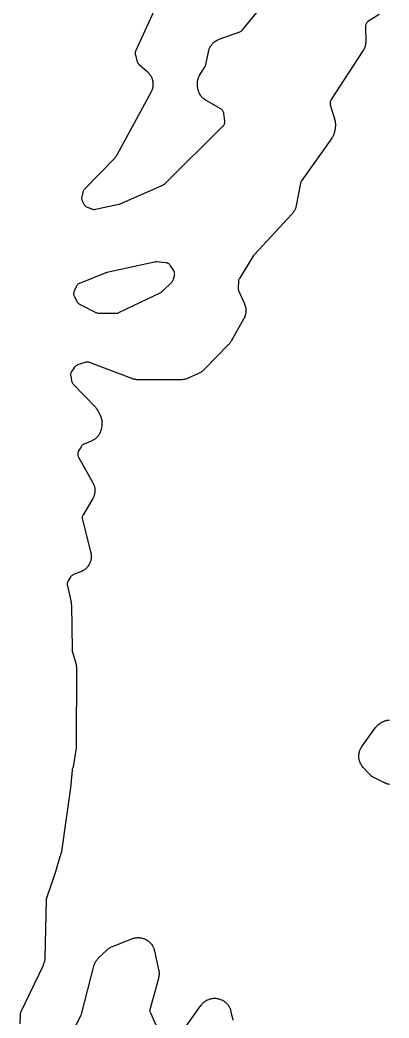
# Model space of a CAD drawing. Header units: millimetres. Extents: x 0 to 194, y 0 to 298.
# Drawn here: x 103.12 to 120.58, y 141.81 to 189.01 of the extents above; entities that cross this region are included whole.
import ezdxf

# ---------------------------------------------------------------- set-up
doc = ezdxf.new("R2010")
doc.units = ezdxf.units.MM
doc.layers.add('CUT', color=7, linetype='CONTINUOUS')

msp = doc.modelspace()

# ---------------------------------------------------------------- linework, layer by layer
at = {"layer": 'CUT'}
for points in [[(109.8934, 190.4082), (108.6029, 187.5583), (108.5924, 187.5319), (108.5845, 187.5047), (108.5792, 187.4769), (108.5765, 187.4487), (108.5765, 187.4203), (108.5792, 187.3921), (108.5845, 187.3643), (108.6551, 187.0715), (108.6637, 187.0424), (108.6751, 187.0144), (108.6894, 186.9876), (108.7062, 186.9624), (108.7256, 186.9391), (108.7471, 186.9178), (109.1448, 186.5633), (109.1606, 186.5486), (109.1913, 186.5185), (109.2205, 186.4869), (109.2413, 186.4622), (109.2674, 186.428), (109.2857, 186.4015), (109.3084, 186.3649), (109.3241, 186.3367), (109.3432, 186.2982), (109.3561, 186.2686), (109.3714, 186.2284), (109.3814, 186.1978), (109.3929, 186.1563), (109.3999, 186.1248), (109.4073, 186.0824), (109.4114, 186.0504), (109.4147, 186.0075), (109.4156, 185.9753), (109.4148, 185.9322), (109.4127, 185.9), (109.4078, 185.8573), (109.4026, 185.8255), (109.3936, 185.7834), (109.3854, 185.7522), (109.3724, 185.7111), (109.3613, 185.6809), (109.3445, 185.6413), (109.3258, 185.6025), (109.316, 185.5834), (107.7248, 182.6499), (107.7148, 182.6324), (107.6941, 182.598), (107.6719, 182.5645), (107.6541, 182.5402), (107.629, 182.5088), (107.6024, 182.4786), (107.5888, 182.4638), (106.1671, 180.9832), (106.1492, 180.9628), (106.1331, 180.9408), (106.1192, 180.9174), (106.1074, 180.8928), (106.0979, 180.8673), (106.0908, 180.8411), (106.0474, 180.6477), (106.0424, 180.619), (106.0402, 180.5898), (106.0409, 180.5606), (106.0444, 180.5316), (106.0507, 180.5031), (106.0598, 180.4753), (106.0715, 180.4486), (106.1442, 180.3024), (106.1595, 180.2751), (106.1777, 180.2496), (106.1984, 180.2261), (106.2214, 180.2049), (106.2465, 180.1862), (106.2734, 180.1703), (106.3018, 180.1572), (106.5216, 180.0696), (106.5495, 180.0601), (106.5782, 180.0533), (106.6074, 180.0494), (106.6369, 180.0484), (106.6663, 180.0502), (106.6954, 180.055), (107.8073, 180.2927), (107.8372, 180.3007), (107.866, 180.3117), (109.9063, 181.2143), (109.9308, 181.2265), (109.9541, 181.2409), (109.9759, 181.2573), (109.9962, 181.2757), (112.7256, 183.9837), (112.7462, 184.0064), (112.7644, 184.031), (112.78, 184.0574), (112.7928, 184.0852), (112.8028, 184.1142), (112.8097, 184.144), (112.8135, 184.1744), (112.8142, 184.2051), (112.8118, 184.2356), (112.7659, 184.5859), (112.7604, 184.6161), (112.7518, 184.6456), (112.7402, 184.6741), (112.7258, 184.7012), (112.7086, 184.7267), (112.689, 184.7503), (112.667, 184.7718), (112.643, 184.791), (112.6171, 184.8075), (111.9364, 185.1956), (111.9172, 185.2072), (111.8794, 185.2313), (111.8428, 185.2573), (111.8165, 185.2782), (111.7827, 185.3077), (111.7585, 185.331), (111.7278, 185.3638), (111.706, 185.3894), (111.6787, 185.425), (111.6597, 185.4527), (111.6361, 185.4909), (111.6198, 185.5203), (111.6002, 185.5606), (111.587, 185.5916), (111.5714, 185.6336), (111.5613, 185.6657), (111.55, 185.7091), (111.5409, 185.7531), (111.5369, 185.7752), (111.5242, 185.8571), (111.5212, 185.8796), (111.5165, 185.9247), (111.5141, 185.97), (111.514, 186.0039), (111.5161, 186.0492), (111.5194, 186.083), (111.5261, 186.1279), (111.5328, 186.1612), (111.5439, 186.2051), (111.554, 186.2376), (111.5695, 186.2802), (111.5827, 186.3115), (111.6024, 186.3523), (111.6242, 186.392), (111.6356, 186.4116), (111.8792, 186.8078), (111.8921, 186.8311), (111.9029, 186.8554), (111.9115, 186.8805), (111.9178, 186.9063), (112.0343, 187.491), (112.0393, 187.5135), (112.0506, 187.5581), (112.0642, 187.6021), (112.076, 187.6346), (112.0941, 187.677), (112.1091, 187.708), (112.1314, 187.7483), (112.1496, 187.7777), (112.1758, 187.8155), (112.1969, 187.8428), (112.2269, 187.8778), (112.2507, 187.9028), (112.2841, 187.9345), (112.3103, 187.957), (112.3468, 187.9851), (112.3751, 188.0048), (112.4143, 188.029), (112.4445, 188.0457), (112.4859, 188.0658), (112.5283, 188.0838), (112.5498, 188.0922), (113.5251, 188.4481), (113.5543, 188.4605), (113.5821, 188.476), (113.608, 188.4943), (113.6319, 188.5153), (113.6534, 188.5387), (114.7885, 189.9109)], [(120.1103, 189.2632), (119.6047, 188.949), (119.5814, 188.933), (119.5598, 188.9149), (119.54, 188.8949), (119.5221, 188.8731), (119.5064, 188.8497), (119.4929, 188.8249), (119.4819, 188.7989), (119.4733, 188.7721), (119.4672, 188.7445), (119.4638, 188.7165), (119.463, 188.6883), (119.4763, 188.0086), (119.4762, 187.9861), (119.4748, 187.9413), (119.4712, 187.8965), (119.4669, 187.8632), (119.4588, 187.819), (119.4512, 187.7863), (119.4388, 187.7432), (119.4279, 187.7114), (119.4112, 187.6697), (119.3972, 187.6391), (119.3765, 187.5993), (119.3539, 187.5605), (119.3421, 187.5415), (117.8372, 185.241), (117.8226, 185.2161), (117.8104, 185.19), (117.8008, 185.1628), (117.7939, 185.1348), (117.7897, 185.1062), (117.7882, 185.0774), (117.7896, 185.0486), (117.7936, 185.02), (117.8005, 184.992), (118.01, 184.2807), (118.0153, 184.2612), (118.025, 184.2219), (118.0329, 184.1822), (118.0375, 184.1523), (118.0418, 184.112), (118.0437, 184.0818), (118.0443, 184.0413), (118.0435, 184.011), (118.0405, 183.9706), (118.0357, 183.9305), (118.0329, 183.9104), (118.0085, 183.7627), (118.0048, 183.7427), (117.9964, 183.7029), (117.9862, 183.6636), (117.9772, 183.6345), (117.9635, 183.5962), (117.9519, 183.568), (117.9348, 183.5312), (117.9208, 183.5042), (117.9004, 183.469), (117.8785, 183.4348), (117.8671, 183.4179), (116.4421, 181.4015), (116.4252, 181.3746), (116.4112, 181.346), (116.4002, 181.3161), (116.3926, 181.2852), (116.1889, 180.2293), (116.1844, 180.2088), (116.1746, 180.1681), (116.1628, 180.1278), (116.1526, 180.0981), (116.1372, 180.0592), (116.1243, 180.0305), (116.1053, 179.9932), (116.0898, 179.9659), (116.0674, 179.9304), (116.0494, 179.9047), (116.0238, 179.8715), (115.9967, 179.8395), (115.9828, 179.8239), (114.211, 177.921), (114.1921, 177.8986), (114.1755, 177.8745), (113.4989, 176.7819), (113.4842, 176.7551), (113.4722, 176.7269), (113.4632, 176.6977), (113.4572, 176.6677), (113.4543, 176.6373), (113.4416, 176.3518), (113.4416, 176.3246), (113.4441, 176.2974), (113.4491, 176.2706), (113.4564, 176.2444), (113.4661, 176.2189), (113.7409, 175.5865), (113.7496, 175.5651), (113.7658, 175.5218), (113.7798, 175.4778), (113.7885, 175.4443), (113.7979, 175.399), (113.8032, 175.3648), (113.8078, 175.3188), (113.8096, 175.2842), (113.8095, 175.2379), (113.8077, 175.2033), (113.8029, 175.1574), (113.7975, 175.1232), (113.788, 175.0779), (113.7792, 175.0444), (113.7651, 175.0004), (113.7528, 174.968), (113.7343, 174.9256), (113.7136, 174.8843), (113.7027, 174.8639), (113.1094, 173.8166), (113.0994, 173.7998), (113.0787, 173.7666), (113.0565, 173.7344), (113.0388, 173.711), (113.0139, 173.6808), (112.9877, 173.6517), (112.9743, 173.6374), (111.8281, 172.4707), (111.8133, 172.4562), (111.7829, 172.4281), (111.7513, 172.4013), (111.7267, 172.3824), (111.6928, 172.3586), (111.6665, 172.342), (111.6306, 172.3215), (111.5937, 172.3027), (111.575, 172.2937), (111.079, 172.0687), (111.0569, 172.0594), (111.0123, 172.042), (110.9669, 172.0269), (110.9323, 172.0175), (110.8855, 172.0074), (110.8501, 172.0017), (110.8025, 171.9966), (110.7547, 171.994), (110.7307, 171.9934), (108.7096, 171.9934), (108.6891, 171.9939), (108.6481, 171.9957), (108.6073, 171.9995), (108.5769, 172.0036), (108.5366, 172.0111), (108.5067, 172.018), (108.4672, 172.0291), (108.4283, 172.0419), (108.409, 172.0488), (106.4081, 172.8122), (106.3801, 172.8214), (106.3513, 172.8277), (106.322, 172.8312), (106.2925, 172.8318), (106.2631, 172.8295), (106.2341, 172.8243), (106.2057, 172.8164), (105.8519, 172.6977), (105.8224, 172.686), (105.7942, 172.6713), (105.7678, 172.6536), (105.7434, 172.6333), (105.7213, 172.6105), (105.7017, 172.5856), (105.573, 172.4021), (105.5571, 172.3769), (105.5438, 172.3503), (105.5333, 172.3225), (105.5255, 172.2938), (105.5206, 172.2644), (105.5186, 172.2347), (105.5196, 172.205), (105.5235, 172.1755), (105.566, 171.945), (105.5726, 171.9168), (105.5819, 171.8893), (105.5938, 171.8629), (105.6082, 171.8378), (105.625, 171.8141), (105.644, 171.7922), (106.6738, 170.713), (106.6891, 170.6962), (106.7186, 170.662), (106.7464, 170.6263), (106.7658, 170.5985), (106.7899, 170.5602), (106.812, 170.5207), (106.8225, 170.5007), (106.9174, 170.3094), (106.927, 170.2887), (106.9452, 170.2468), (106.9612, 170.204), (106.9716, 170.1714), (106.9832, 170.1272), (106.9902, 170.0936), (106.9973, 170.0485), (107.0008, 170.0144), (107.0033, 169.9688), (107.0034, 169.9346), (107.0012, 169.8889), (106.9967, 169.8435), (106.9939, 169.8208), (106.9776, 169.7131), (106.974, 169.6922), (106.9657, 169.6508), (106.9555, 169.6098), (106.9465, 169.5794), (106.9325, 169.5395), (106.9206, 169.5101), (106.9029, 169.4717), (106.8883, 169.4436), (106.8671, 169.407), (106.8499, 169.3804), (106.8253, 169.346), (106.8057, 169.3211), (106.7781, 169.2891), (106.7562, 169.2662), (106.7257, 169.2369), (106.7018, 169.2161), (106.6686, 169.1899), (106.6428, 169.1715), (106.6074, 169.1485), (106.58, 169.1325), (106.5425, 169.1129), (106.5042, 169.0952), (106.4848, 169.0867), (106.1606, 168.9546), (106.1351, 168.9428), (106.1109, 168.9287), (106.0881, 168.9124), (106.0669, 168.894), (106.0475, 168.8738), (106.0301, 168.8518), (106.0149, 168.8283), (105.8997, 168.6315), (105.8865, 168.6063), (105.8758, 168.58), (105.8676, 168.5528), (105.862, 168.5249), (105.8591, 168.4967), (105.8588, 168.4683), (105.8613, 168.4399), (105.8664, 168.412), (105.8742, 168.3847), (105.8845, 168.3582), (105.8972, 168.3328), (106.5618, 167.1526), (106.5719, 167.1335), (106.5913, 167.0949), (106.6088, 167.0553), (106.6204, 167.0251), (106.6341, 166.9841), (106.6428, 166.9529), (106.6524, 166.9108), (106.6581, 166.8789), (106.6636, 166.836), (106.6662, 166.8037), (106.6676, 166.7605), (106.6671, 166.7281), (106.6643, 166.685), (106.6607, 166.6528), (106.6538, 166.6101), (106.6472, 166.5784), (106.6362, 166.5366), (106.6265, 166.5057), (106.6116, 166.4652), (106.599, 166.4353), (106.5802, 166.3964), (106.5596, 166.3584), (106.5489, 166.3396), (106.1081, 165.6116), (106.0939, 165.5853), (106.0824, 165.5578), (106.0737, 165.5292), (106.0679, 165.5), (106.065, 165.4702), (106.0651, 165.4404), (106.0681, 165.4107), (106.0741, 165.3815), (106.4679, 163.8503), (106.4728, 163.829), (106.4816, 163.7864), (106.4883, 163.7433), (106.4918, 163.7109), (106.4943, 163.6674), (106.4946, 163.6347), (106.4929, 163.5912), (106.4901, 163.5587), (106.4842, 163.5155), (106.4782, 163.4834), (106.4681, 163.441), (106.4591, 163.4096), (106.445, 163.3684), (106.4329, 163.3381), (106.4149, 163.2984), (106.4, 163.2694), (106.3782, 163.2316), (106.3605, 163.2042), (106.3352, 163.1687), (106.3149, 163.1431), (106.2863, 163.1103), (106.2637, 163.0867), (106.232, 163.0568), (106.2072, 163.0356), (106.1728, 163.0089), (106.146, 162.9901), (106.1092, 162.9669), (106.0808, 162.9508), (106.0418, 162.9312), (106.002, 162.9136), (105.9819, 162.9052), (105.6619, 162.7814), (105.6368, 162.7703), (105.6128, 162.757), (105.5901, 162.7416), (105.5689, 162.7241), (105.5494, 162.7048), (105.5317, 162.6838), (105.5161, 162.6612), (105.4033, 162.4818), (105.3888, 162.4559), (105.377, 162.4288), (105.3678, 162.4006), (105.3615, 162.3716), (105.358, 162.3422), (105.3575, 162.3126), (105.3599, 162.283), (105.3652, 162.2539), (105.5311, 161.5444), (105.5359, 161.5208), (105.5443, 161.4735), (105.5502, 161.4257), (105.5536, 161.3778), (105.5546, 161.3537), (105.5876, 159.2431), (105.5891, 159.2169), (105.593, 159.1908), (105.5991, 159.1653), (105.7612, 158.5989), (105.7665, 158.5785), (105.7762, 158.5374), (105.784, 158.496), (105.7883, 158.4646), (105.7922, 158.4226), (105.794, 158.3805), (105.7945, 158.3594), (105.7844, 154.7224), (105.7833, 154.6916), (105.7778, 154.6149), (105.7746, 154.5843), (105.6478, 153.682), (105.6336, 153.6619), (105.6197, 153.6374), (105.6081, 153.6116), (105.599, 153.585), (105.5924, 153.5575), (105.5884, 153.5296), (105.5093, 152.6964), (105.0857, 149.6825), (105.0351, 149.5083), (105.0263, 149.4777), (104.9227, 149.1207), (104.8059, 148.7181), (104.3806, 147.4857), (104.372, 147.4561), (104.3666, 147.4257), (104.3642, 147.3949), (104.2999, 144.6451), (104.2987, 144.6212), (104.295, 144.5737), (104.2889, 144.5264), (104.2824, 144.4913), (104.2713, 144.4449), (104.2611, 144.4106), (104.2451, 144.3657), (104.2268, 144.3217), (104.217, 144.2999), (103.1641, 142.1072), (103.1518, 142.0778), (103.1427, 142.0472), (103.137, 142.0158), (103.1346, 141.984), (103.1246, 141.5412)], [(120.6086, 152.8558), (120.5593, 152.8649), (120.5106, 152.8768), (120.4747, 152.8876), (120.4276, 152.9048), (120.3816, 152.9246), (120.3589, 152.9351), (119.8835, 153.1713), (119.8655, 153.1807), (119.8301, 153.2004), (119.7955, 153.2217), (119.7703, 153.2388), (119.7378, 153.263), (119.7143, 153.2823), (119.6841, 153.3094), (119.6552, 153.3379), (119.6411, 153.3524), (119.3668, 153.6476), (119.3521, 153.6642), (119.3237, 153.6979), (119.297, 153.733), (119.2783, 153.7603), (119.2551, 153.7979), (119.2392, 153.8268), (119.2198, 153.8665), (119.2068, 153.8969), (119.1914, 153.9383), (119.1814, 153.9698), (119.1701, 154.0125), (119.1633, 154.0448), (119.1562, 154.0884), (119.1526, 154.1213), (119.1499, 154.1653), (119.1494, 154.1984), (119.1511, 154.2425), (119.1539, 154.2755), (119.1598, 154.3192), (119.1659, 154.3517), (119.176, 154.3947), (119.1852, 154.4264), (119.1996, 154.4682), (119.2118, 154.4989), (119.2302, 154.539), (119.2454, 154.5684), (119.2676, 154.6065), (119.2917, 154.6435), (119.3042, 154.6617), (119.9404, 155.5427), (119.9544, 155.5612), (119.9834, 155.5973), (120.0143, 155.6319), (120.0387, 155.6565), (120.073, 155.6878), (120.0998, 155.7098), (120.1371, 155.7373), (120.1757, 155.7629), (120.1954, 155.7752), (120.2241, 155.7922), (120.2443, 155.8034), (120.285, 155.8247), (120.3268, 155.8439), (120.3588, 155.8567), (120.4023, 155.8715), (120.4354, 155.8809), (120.4803, 155.8913), (120.5142, 155.8973), (120.5598, 155.9029), (120.5942, 155.9055)], [(104.6878, 139.2894), (106.0063, 141.926), (106.019, 141.955), (106.0285, 141.9853), (106.6162, 144.2658), (106.6218, 144.2858), (106.634, 144.3255), (106.6481, 144.3646), (106.6599, 144.3934), (106.6775, 144.4311), (106.692, 144.4587), (106.713, 144.4945), (106.73, 144.5206), (106.7542, 144.5544), (106.7735, 144.5789), (106.8007, 144.6103), (106.8293, 144.6404), (106.844, 144.6551), (107.2262, 145.0213), (107.2426, 145.0363), (107.2762, 145.0655), (107.3112, 145.0929), (107.3384, 145.1122), (107.376, 145.1361), (107.4049, 145.1525), (107.4447, 145.1726), (107.4853, 145.1906), (107.5059, 145.1991), (108.329, 145.5169), (108.3425, 145.5225), (108.3702, 145.5347), (108.3732, 145.5361), (108.3765, 145.5374), (108.4147, 145.5542), (108.4456, 145.5661), (108.4876, 145.5799), (108.5195, 145.5887), (108.5626, 145.5983), (108.5952, 145.6039), (108.6391, 145.6093), (108.6721, 145.6117), (108.7162, 145.6127), (108.7493, 145.6118), (108.7934, 145.6085), (108.8262, 145.6044), (108.8697, 145.5968), (108.902, 145.5895), (108.9446, 145.5776), (108.976, 145.5672), (109.0172, 145.5512), (109.0474, 145.5377), (109.0868, 145.5178), (109.1156, 145.5014), (109.1529, 145.4777), (109.1799, 145.4586), (109.2147, 145.4314), (109.2397, 145.4097), (109.2716, 145.3792), (109.2944, 145.3552), (109.3232, 145.3216), (109.3435, 145.2955), (109.3688, 145.2593), (109.3865, 145.2313), (109.4082, 145.1929), (109.423, 145.1633), (109.4408, 145.1228), (109.4527, 145.0919), (109.4664, 145.0499), (109.4781, 145.0074), (109.4834, 144.9859), (109.6829, 144.0877), (109.6872, 144.0661), (109.6946, 144.0228), (109.6999, 143.9792), (109.7023, 143.9463), (109.7033, 143.9024), (109.7024, 143.8695), (109.6991, 143.8256), (109.6951, 143.7929), (109.6875, 143.7496), (109.6779, 143.7068), (109.6726, 143.6854), (109.2764, 142.2545), (109.2699, 142.2257), (109.2663, 142.1964), (109.2656, 142.1669), (109.2678, 142.1374), (109.2729, 142.1083), (109.2808, 142.0799), (109.2915, 142.0523), (109.5461, 141.4809)], [(110.7918, 141.1653), (111.6797, 142.4062), (111.692, 142.4225), (111.7173, 142.4547), (111.7441, 142.4857), (111.7652, 142.508), (111.7947, 142.5364), (111.8177, 142.5567), (111.8496, 142.5823), (111.8756, 142.6013), (111.911, 142.6247), (111.9417, 142.643), (111.9805, 142.6636), (112.0103, 142.6776), (112.0509, 142.6943), (112.0818, 142.7053), (112.1239, 142.718), (112.1558, 142.7259), (112.1989, 142.7344), (112.2314, 142.7392), (112.2751, 142.7435), (112.308, 142.7451), (112.3519, 142.7451), (112.3847, 142.7435), (112.4284, 142.7392), (112.4609, 142.7344), (112.504, 142.7258), (112.5359, 142.7179), (112.5779, 142.7052), (112.6089, 142.6942), (112.6495, 142.6775), (112.6793, 142.6635), (112.7181, 142.6429), (112.7463, 142.6261), (112.7829, 142.6018), (112.8094, 142.5823), (112.8434, 142.5546), (112.8679, 142.5326), (112.8991, 142.5017), (112.9213, 142.4774), (112.9493, 142.4436), (112.969, 142.4173), (112.9936, 142.3809), (113.0107, 142.3528), (113.0316, 142.3142), (113.0458, 142.2846), (113.0629, 142.2441), (113.0742, 142.2132), (113.0872, 142.1713), (113.0982, 142.1288), (113.1032, 142.1074), (113.185, 141.7119)]]:
    msp.add_lwpolyline(points, dxfattribs=at)
msp.add_lwpolyline([(110.3235, 176.6367), (110.3421, 176.6617), (110.3581, 176.6886), (110.3711, 176.7169), (110.3811, 176.7465), (110.4294, 176.9177), (110.4357, 176.945), (110.4395, 176.9728), (110.4406, 177.0008), (110.4392, 177.0289), (110.4351, 177.0566), (110.4284, 177.0839), (110.4192, 177.1104), (110.4076, 177.1359), (110.3937, 177.1603), (110.2492, 177.387), (110.2315, 177.4118), (110.2115, 177.4347), (110.1892, 177.4555), (110.1649, 177.4739), (110.1389, 177.4897), (110.1115, 177.5028), (110.0828, 177.513), (110.0532, 177.5203), (110.0231, 177.5246), (109.5734, 177.5651), (109.5426, 177.5663), (109.5118, 177.5644), (109.4814, 177.5592), (107.2355, 177.0606), (107.2124, 177.0544), (107.1898, 177.0465), (105.9441, 176.5519), (105.9175, 176.5398), (105.8921, 176.5251), (105.8683, 176.5081), (105.8463, 176.4888), (105.8263, 176.4674), (105.8084, 176.4442), (105.7929, 176.4194), (105.7799, 176.3932), (105.6873, 176.1813), (105.6768, 176.1535), (105.669, 176.1248), (105.6642, 176.0955), (105.6622, 176.0658), (105.6632, 176.0362), (105.6672, 176.0067), (105.674, 175.9778), (105.6836, 175.9497), (105.696, 175.9227), (105.8166, 175.6909), (105.8324, 175.664), (105.8509, 175.6389), (105.872, 175.6159), (105.8953, 175.5951), (105.9206, 175.5769), (105.9477, 175.5615), (106.7054, 175.1796), (106.7304, 175.1684), (106.7563, 175.1596), (106.7829, 175.1531), (106.81, 175.1491), (106.8373, 175.1475), (107.6717, 175.1389), (107.6993, 175.1399), (107.7267, 175.1434), (107.7537, 175.1495), (107.78, 175.158), (107.8055, 175.1689), (109.7822, 176.1257), (109.8106, 176.1414), (109.8371, 176.1601), (109.8614, 176.1815), (110.3024, 176.6137)], close=True, dxfattribs=at)

doc.saveas('drawing.dxf')
